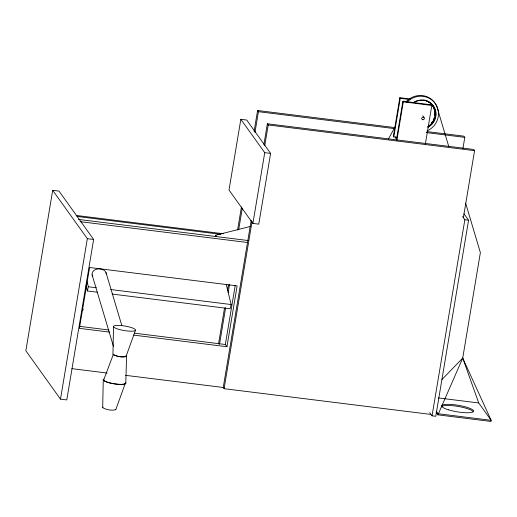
<?xml version="1.0" encoding="UTF-8"?>
<svg xmlns="http://www.w3.org/2000/svg" width="517" height="517" viewBox="0 0 517 517"><rect width="100%" height="100%" fill="white"/><g stroke="black" fill="none" stroke-linecap="round" stroke-linejoin="round"><path stroke-width="0.78" d="M103.911 379.071A11.18 2.288 9.5 0 0 111.795 383.394A11.18 2.288 9.5 0 0 125.237 383.504L115.776 409.697C111.582 410.853 106.483 409.8 102.689 407.726L103.264 379.556M113.52 326.311L112.939 354.475C116.648 356.652 121.392 357.221 125.631 356.717M125.799 383.323L126.568 356.336L126.032 355.586M215.253 236.463L215.576 235.254L250.777 226.33M52.702 190.314L25.85 350.778L60.489 399.143L66.783 399.925L93.635 239.461L58.996 191.096L52.702 190.314L87.341 238.68L60.489 399.143M240.844 119.311L229.005 190.049L252.897 223.415L258.765 224.145L270.604 153.407L246.706 120.041L240.844 119.311L264.736 152.677L252.897 223.415M218.523 343.928L224.52 308.08M227.454 290.548L228.385 284.97M237.587 230L241.452 206.897M254.118 131.208L257.582 110.496L395.156 127.621M219.505 344.322L225.638 307.673M228.171 292.538L229.503 284.57M238.705 229.593L242.305 208.086M254.971 132.397L258.435 111.685L257.582 110.496M133.638 335.113L226.944 346.726L225.341 344.49L235.261 285.222M226.944 346.726L237.129 285.882L89.583 267.509L79.405 328.36L109.707 332.134M251.236 220.184L223.234 387.492L224.087 388.681L430.448 414.369M263.903 144.495L267.367 123.783L473.727 149.471L474.574 150.66L463.374 217.579M224.087 388.681L252.083 221.373M264.749 145.684L268.22 124.965L267.367 123.783M410.13 98.999L399.835 97.674L393.372 136.288L393.786 136.927L396.953 137.335M393.786 136.927L400.248 98.314L399.835 97.674M395.292 138.414L395.557 136.837M402.898 101.17L396.436 139.79L396.849 140.43L403.312 101.81L402.898 101.17L431.391 104.835L431.805 105.474L425.342 144.094M462.928 148.528L464.796 137.373L463.943 136.184L427.152 131.602M463.962 213.812L468.57 220.248L435.766 416.282L432.044 415.823L464.848 219.783L462.547 216.565M441.964 379.536L462.728 358.074L491.15 420.315L490.963 421.452L437.938 414.854L462.728 358.074L480.371 252.632L465.643 203.187M97.726 292.267L87.354 290.974L88.323 286.761L87.199 282.108M226.226 284.376L231.112 304.532L230.143 308.752L112.086 294.057M126.032 356.452L135.486 330.26A11.18 2.288 9.5 0 0 119.905 325.445A11.18 2.288 9.5 0 0 118.122 329.148A11.18 2.288 9.5 0 0 135.486 330.26M113.397 354.229L103.775 379.717A11.18 2.32 8.5 0 0 115.201 383.924A11.18 2.32 8.5 0 0 125.696 382.69M388.377 139.054L395.376 126.329M126.568 356.336C122.4 357.577 117.262 356.627 113.443 354.578M102.637 407.377L103.038 407.105M258.435 111.685L394.406 128.61M426.402 132.591L464.796 137.373M268.22 124.965L474.574 150.66M264.736 152.677L270.604 153.407M464.848 219.783L468.57 220.248M76.251 215.447L223.312 233.749M76.955 216.429L220.817 234.337M78.5 219.421L248.302 240.56M80.103 221.664L247.501 242.505M87.341 238.68L93.635 239.461M88.323 286.761L96.298 287.749M110.657 289.539L231.112 304.532M79.392 326.317L108.9 329.995M134.426 333.168L225.341 344.49M438.358 397.928L478.716 402.956L491.15 420.315L438.132 413.716L436.29 411.144M71.857 368.647L107.103 373.035M125.521 375.323L224.042 387.588M400.248 98.314L409.748 99.535M403.312 101.81L431.805 105.474M215.576 235.254L216.494 236.366M422.719 115.763L424.089 117.676M436.096 412.282L437.938 414.854M429.743 412.605L432.044 415.823M426.842 132.042L427.249 132.682M121.863 325.645L106.03 272.633C103.6 266.837 91.425 267.838 92.084 274.831L113.43 346.28M92.084 274.831L92.717 276.013M462.728 358.074L478.716 402.956M448.84 146.783L437.098 107.381A18.683 17.914 -35.6 0 0 405.897 102.011M86.042 285.546L87.354 290.974M115.73 409.348L115.776 409.697M106.03 272.633L106.185 273.894M441.596 406.827A16.182 3.309 9.5 0 1 456.899 406.239A16.182 3.309 9.5 0 1 473.236 411.648M83.063 309.153A11.18 2.288 9.5 0 1 82.526 310.265M406.892 102.237A18.683 17.914 -35.6 0 1 435.372 103.639A18.683 17.914 -35.6 0 1 427.048 130.93M413.917 102.528A14.857 14.243 -35.6 0 1 434.164 107.181A14.857 14.243 -35.6 0 1 428.115 127.234M418.77 100.311A14.857 14.243 -35.6 0 1 435.088 109.333A14.857 14.243 -35.6 0 1 427.953 127.008M413.755 102.308A14.857 14.243 -35.6 0 1 418.02 100.485M428.671 101.765A15.148 14.528 -35.6 0 1 434.648 115.756M434.319 117.275A15.148 14.528 -35.6 0 1 433.201 120.196M432.419 121.553A15.148 14.528 -35.6 0 1 431.495 122.846M428.257 101.681A15.148 14.528 -35.6 0 1 427.591 126.82M423.992 99.975A15.148 14.528 -35.6 0 1 427.598 101.306M448.446 409.807A16.182 3.309 9.5 0 0 473.585 411.409A16.182 3.309 9.5 0 0 451.031 404.436A16.182 3.309 9.5 0 0 448.446 409.807M422.816 119.744A1.325 1.267 -35.6 0 0 424.25 117.966A1.325 1.267 -35.6 0 0 422.021 117.689A1.325 1.267 -35.6 0 0 422.816 119.744"/></g></svg>
